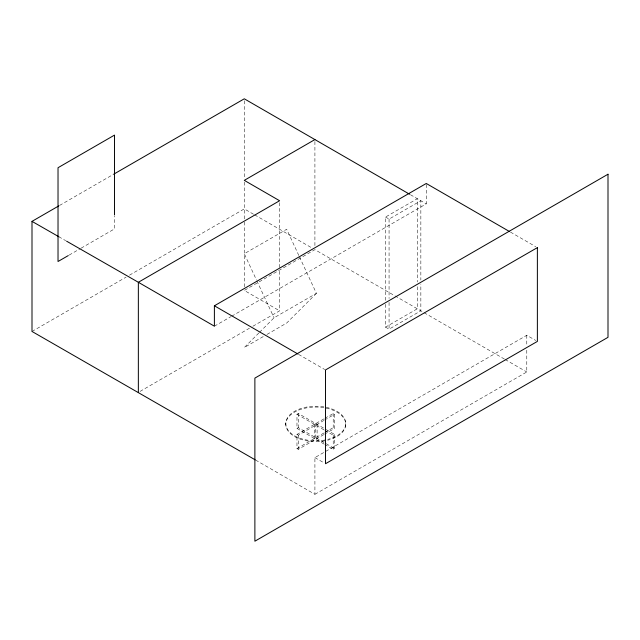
<?xml version="1.0" encoding="UTF-8"?>
<svg xmlns="http://www.w3.org/2000/svg" width="640" height="640" viewBox="0 0 640 640"><rect width="100%" height="100%" fill="white"/><g stroke="black" fill="none" stroke-linecap="round" stroke-linejoin="round"><path stroke-width="0.48" stroke-dasharray="3.2 2.4" d="M258.816 333.016L244.288 347.528L264.176 336.04M259.512 332.32L274.04 317.808L316.416 293.344L299.232 256.352M316.416 293.344L286.664 323.056L265.04 335.544M59.616 205.424L113.984 174.032M69.152 255.08L80.28 248.656M81.136 248.16L114.52 228.888L114.52 215.912M32 331.456L126.064 277.152M129.512 275.152L244.288 208.888L253.76 214.36M385.536 300.36L385.536 217.048L417.32 198.696L417.32 282.008M385.536 217.048L389.064 219.08L420.848 200.736L420.848 280.08M214.392 326.184L230.824 316.696M231.688 316.2L426.264 203.864L426.264 183.472M140.08 391.384L249.456 328.232M252.904 326.24L279.6 310.824L279.6 269.168M385.536 304.328L385.536 327.136L417.32 308.784L417.32 285.976M385.536 327.136L389.064 329.176L420.848 310.824L420.848 284.048M324.072 444.056L296.976 428.408L296.976 414.272L298.312 413.496L325.416 429.144M296.976 428.408L298.312 427.632L325.416 443.28M323.752 434.648L298.312 449.336L296.976 448.56L296.976 434.416L324.072 418.776M324.904 418.296L333.216 413.496L334.56 414.272L334.56 428.408L324.584 434.168M296.976 434.416L298.312 435.192L323.752 420.504M324.584 420.024L334.56 414.272M296.976 448.56L324.072 432.912M324.904 432.432L333.216 427.632L334.56 428.408M324.904 430.392L333.216 435.192L334.56 434.416L334.56 448.56L333.216 449.336L324.904 444.536M255.632 460.08L314.912 494.312L314.912 457.616L526.784 335.288L535.744 340.464M314.912 494.312L526.784 371.984L526.784 349.176M58.808 236.72L65.72 240.68M510.456 232.088L535.744 246.688M410.432 194.72L426.264 203.864M254.624 214.856L312.328 248.176M504.448 359.088L314.912 249.664L244.288 290.44L279.6 310.824M505.16 359.504L526.784 371.984M298.592 354.408L324.688 369.48M326.248 429.624L334.56 434.416M296.976 414.272L324.072 429.912M326.248 443.76L334.56 448.56M314.912 457.616L323.88 462.784M298.816 255.448L286.664 229.28L244.288 253.744L256.44 279.912M256.856 280.816L274.04 317.808M526.784 335.288L526.784 345.208M389.064 219.08L389.064 298.432M389.064 302.392L389.064 329.176M345.728 423.528L345.728 424.344M333.216 413.496L333.216 427.632M333.216 435.192L333.216 449.336M317.104 424.344L317.104 438.488M315.768 423.568L315.768 439.256M314.912 141.56L314.912 246.688M314.424 424.344L314.424 438.488M298.312 413.496L298.312 427.632M298.312 435.192L298.312 449.336M285.8 423.528L285.8 424.344M279.6 202.72L279.6 268.176M244.288 100.784L244.288 178.144M244.288 182.112L244.288 221.016M244.288 222.008L244.288 287.464M324.856 440.824A29.96 17.296 0 0 1 286.296 421.216A29.96 17.296 0 0 1 334.424 410.808A29.96 17.296 0 0 1 327.664 440.216M324.856 440.016A29.96 17.296 0 0 1 286.296 420.4A29.96 17.296 0 0 1 334.424 409.992A29.96 17.296 0 0 1 327.664 439.408"/><path stroke-width="0.96" d="M255.192 459.832L32 331.456L32 221.368L58.752 205.92M113.984 174.032L244.288 98.8L409.568 194.224M68.296 255.576L58.024 261.504L58.024 167.72L114.52 135.104L114.52 214.92M314.912 139.576L244.288 180.352L279.6 200.736L138.352 282.28L66.584 241.176M138.352 392.376L138.352 282.28L214.392 326.184L214.392 305.792L426.264 183.472L509.6 231.592M32 221.368L58.808 236.72M214.392 305.792L297.944 354.032M608 174.232L254.88 378.104L254.88 541.2L608 337.328L608 174.232M537.376 247.624L325.504 369.944L325.504 463.728L537.376 341.408L537.376 247.624"/></g></svg>
